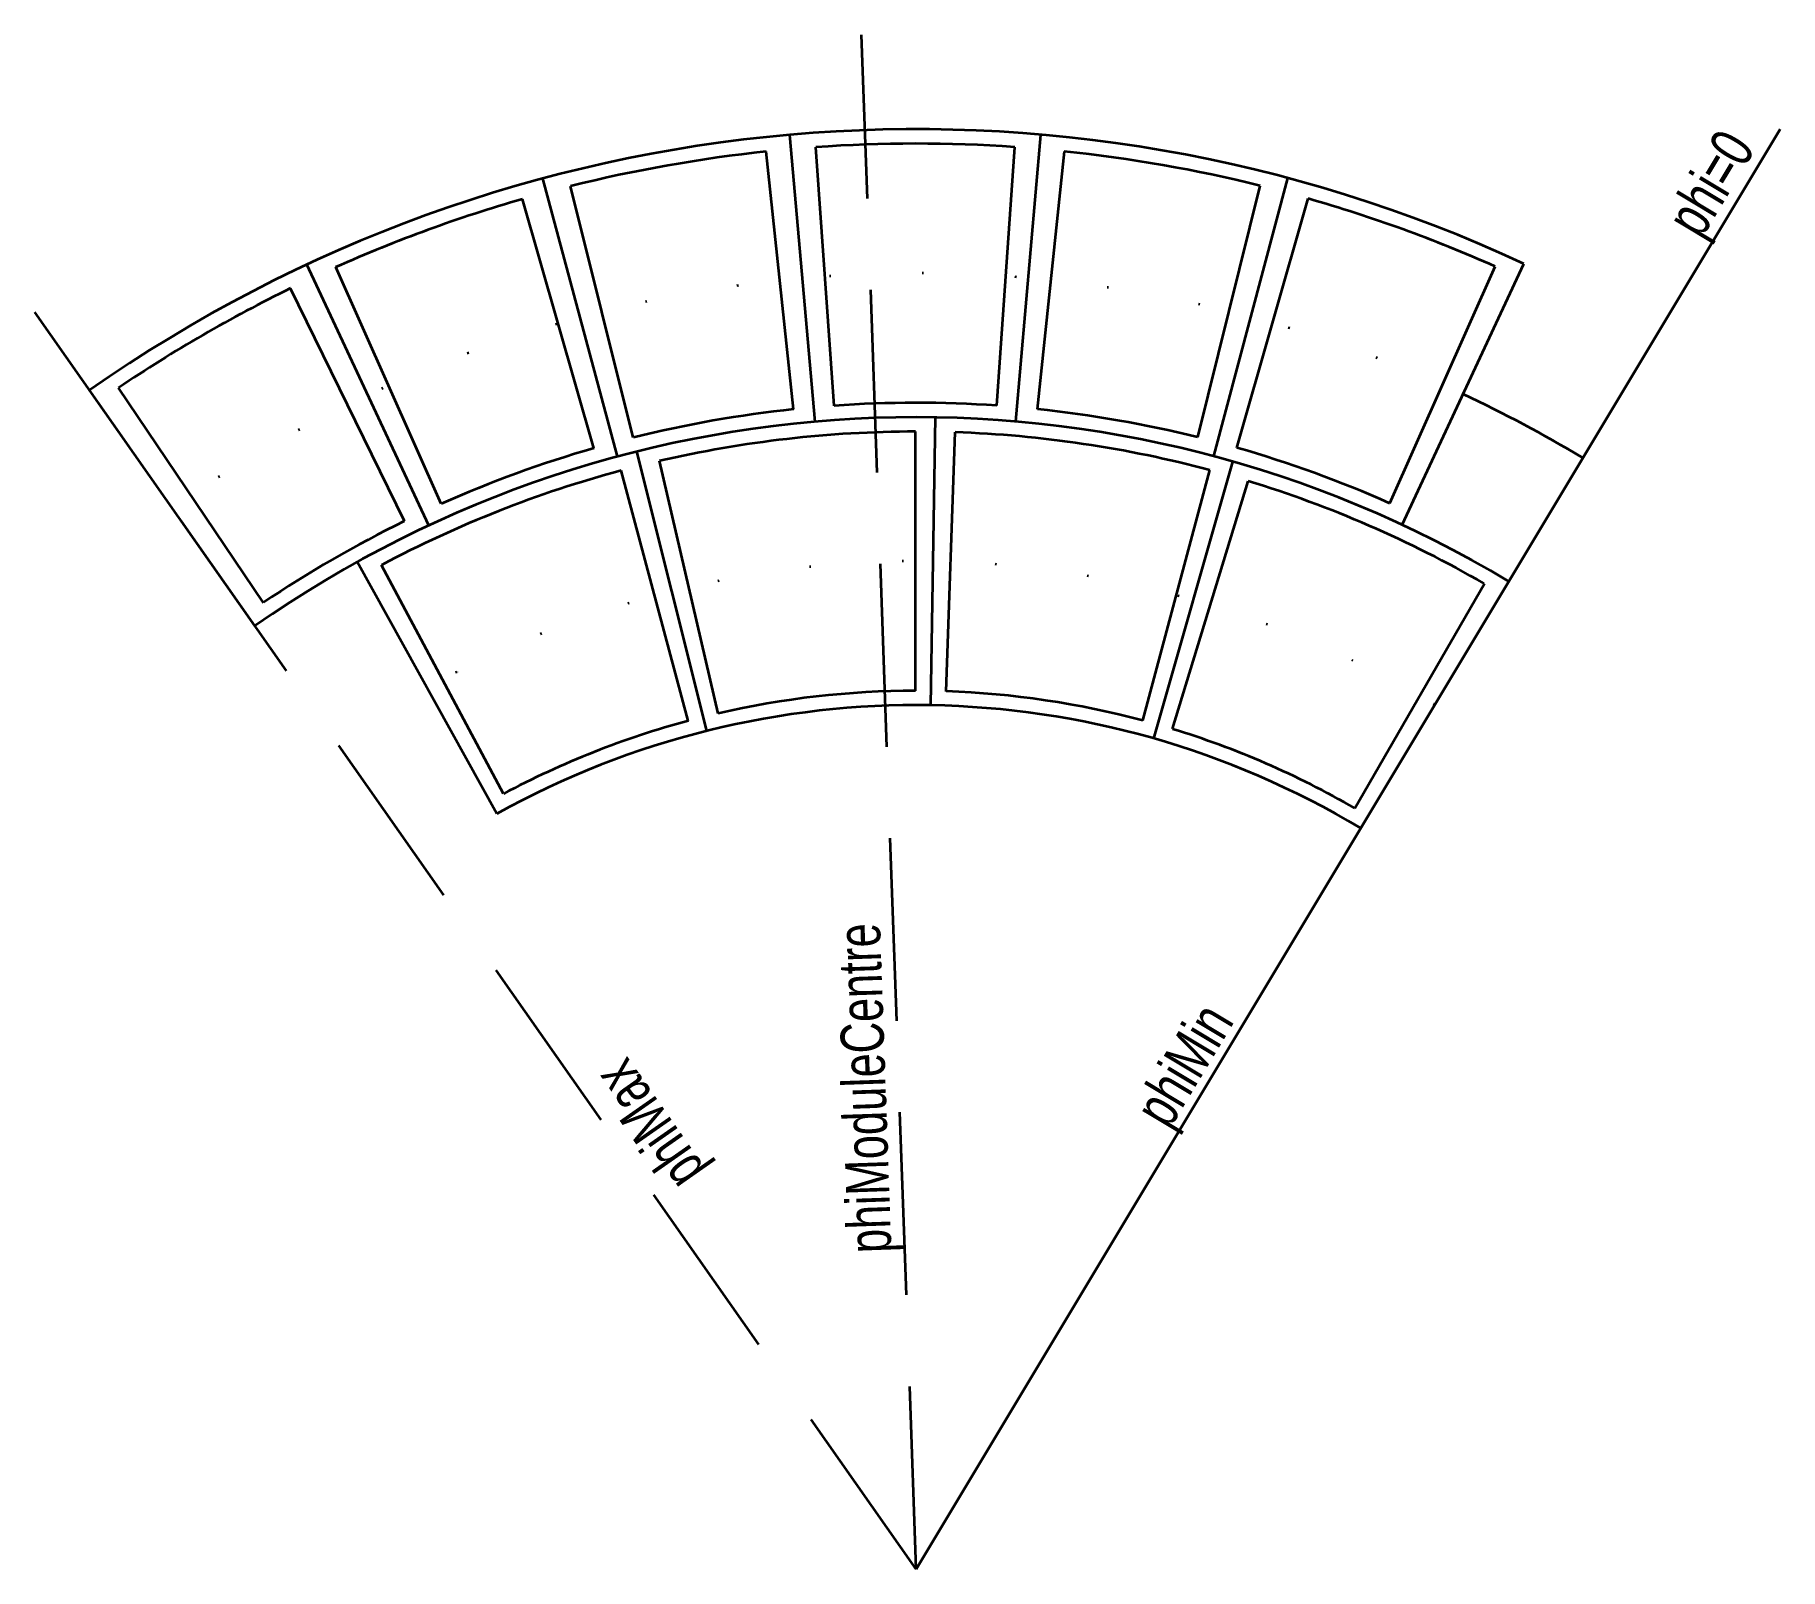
# Model space of a CAD drawing. Header units: millimetres. Extents: x -61 to 60, y 0 to 107.
import ezdxf

# ---------------------------------------------------------------- set-up
doc = ezdxf.new("R2010")
doc.units = ezdxf.units.MM
doc.linetypes.add('DASHED', pattern=[19.05, 12.7, -6.35])
doc.linetypes.add('DOT', pattern=[6.35, 0, -6.35])
doc.layers.get('0').update_dxf_attribs({"linetype": 'CONTINUOUS', "lineweight": 35})
doc.layers.add('Dimensions', color=5, linetype='CONTINUOUS', lineweight=35)
doc.layers.add('Pad', color=3, linetype='CONTINUOUS', lineweight=35)
doc.styles.get("Standard").update_dxf_attribs({"font": 'txt', "width": 0.75})

msp = doc.modelspace()

# ---------------------------------------------------------------- linework, layer by layer
at = {"linetype": 'DASHED'}
for q in [(-3.79, 106.55), (-61.21, 87.3)]:
    msp.add_line((0, 0), q, dxfattribs=at)
for p, q in [((-7.02, 79.69), (-8.78, 99.61)), ((0, 0), (60, 100)), ((6.92, 79.7), (8.65, 99.62)), ((-20.75, 77.26), (-25.94, 96.58)), ((20.66, 77.29), (25.82, 96.61)), ((-33.86, 72.48), (-42.32, 90.6)), ((33.76, 72.53), (42.2, 90.66)), ((-45.93, 65.5), (-57.41, 81.88)), ((-45.93, 65.5), (-57.41, 81.88)), ((1.01, 59.99), (1.35, 79.99)), ((-14.55, 58.21), (-19.4, 77.61)), ((16.5, 57.69), (22, 76.91)), ((-29.12, 52.46), (-38.83, 69.95))]:
    msp.add_line(p, q)
for radius, start, end in [(100, 65.0362, 125.0362), (80, 59.0362, 125.0362), (60, 59.0362, 119.0362)]:
    msp.add_arc((0, 0), radius, start, end)
at = {"linetype": 'DOT'}
for radius, start, end in [(90, 65.0362, 125.036), (70, 59.0362, 119.036)]:
    msp.add_arc((0, 0), radius, start, end, dxfattribs=at)
at = {"linetype": 'DASHED'}
msp.add_arc((0, 0), 90, 59.0362, 65.0362, dxfattribs=at)
at = {"layer": 'Pad'}
for p, q in [((-8.52, 80.55), (-10.41, 98.45)), ((-5.7, 80.8), (-6.97, 98.75)), ((5.6, 80.81), (6.84, 98.76)), ((8.42, 80.56), (10.29, 98.46)), ((-19.65, 78.58), (-24.01, 96.04)), ((19.55, 78.61), (23.89, 96.07)), ((-22.38, 77.85), (-27.35, 95.15)), ((22.28, 77.88), (27.23, 95.18)), ((-32.99, 73.98), (-40.32, 90.42)), ((32.9, 74.02), (40.21, 90.47)), ((-35.55, 72.78), (-43.46, 88.95)), ((-45.34, 67.12), (-55.41, 82.04)), ((-0.04, 61), (-0.05, 79)), ((2.09, 60.96), (2.71, 78.95)), ((-13.76, 59.43), (-17.82, 76.96)), ((-15.83, 58.91), (-20.49, 76.3)), ((15.75, 58.93), (20.4, 76.32)), ((17.8, 58.35), (23.05, 75.56)), ((-28.67, 53.84), (-37.13, 69.73)), ((30.47, 52.85), (39.46, 68.44))]:
    msp.add_line(p, q, dxfattribs=at)
for radius, start, end in [(99, 96.0362, 104.0362), (99, 86.0362, 94.0362), (99, 76.0362, 84.0362), (99, 106.0362, 114.0362), (99, 66.0362, 74.0362), (99, 116.0362, 124.0362), (81, 96.0362, 104.0362), (81, 86.0362, 94.0362), (81, 76.0362, 84.0362), (79, 90.0362, 103.0362), (79, 75.0362, 88.0362), (81, 106.0362, 114.0362), (81, 66.0362, 74.0362), (79, 105.0362, 118.0362), (79, 60.0362, 73.0362), (81, 116.0362, 124.0362), (61, 90.0362, 103.0362), (61, 75.0362, 88.0362), (61, 105.0362, 118.0362), (61, 60.0362, 73.0362)]:
    msp.add_arc((0, 0), radius, start, end, dxfattribs=at)

# ---------------------------------------------------------------- texts
at = {"char_height": 3, "width": 100, "attachment_point": 1}
for s, insert, rotation in [('phiModuleCentre', (-4.72, 21.89), 92), ('phiMin', (15, 32), 59), ('phiMax', (-17, 26), 125)]:
    msp.add_mtext(s, dxfattribs=dict(at, insert=insert, rotation=rotation))
at = {"layer": 'Dimensions', "insert": (51.94, 93.84), "char_height": 3, "width": 100, "attachment_point": 1, "rotation": 59}
msp.add_mtext('phi=0', dxfattribs=at)

doc.saveas('drawing.dxf')
